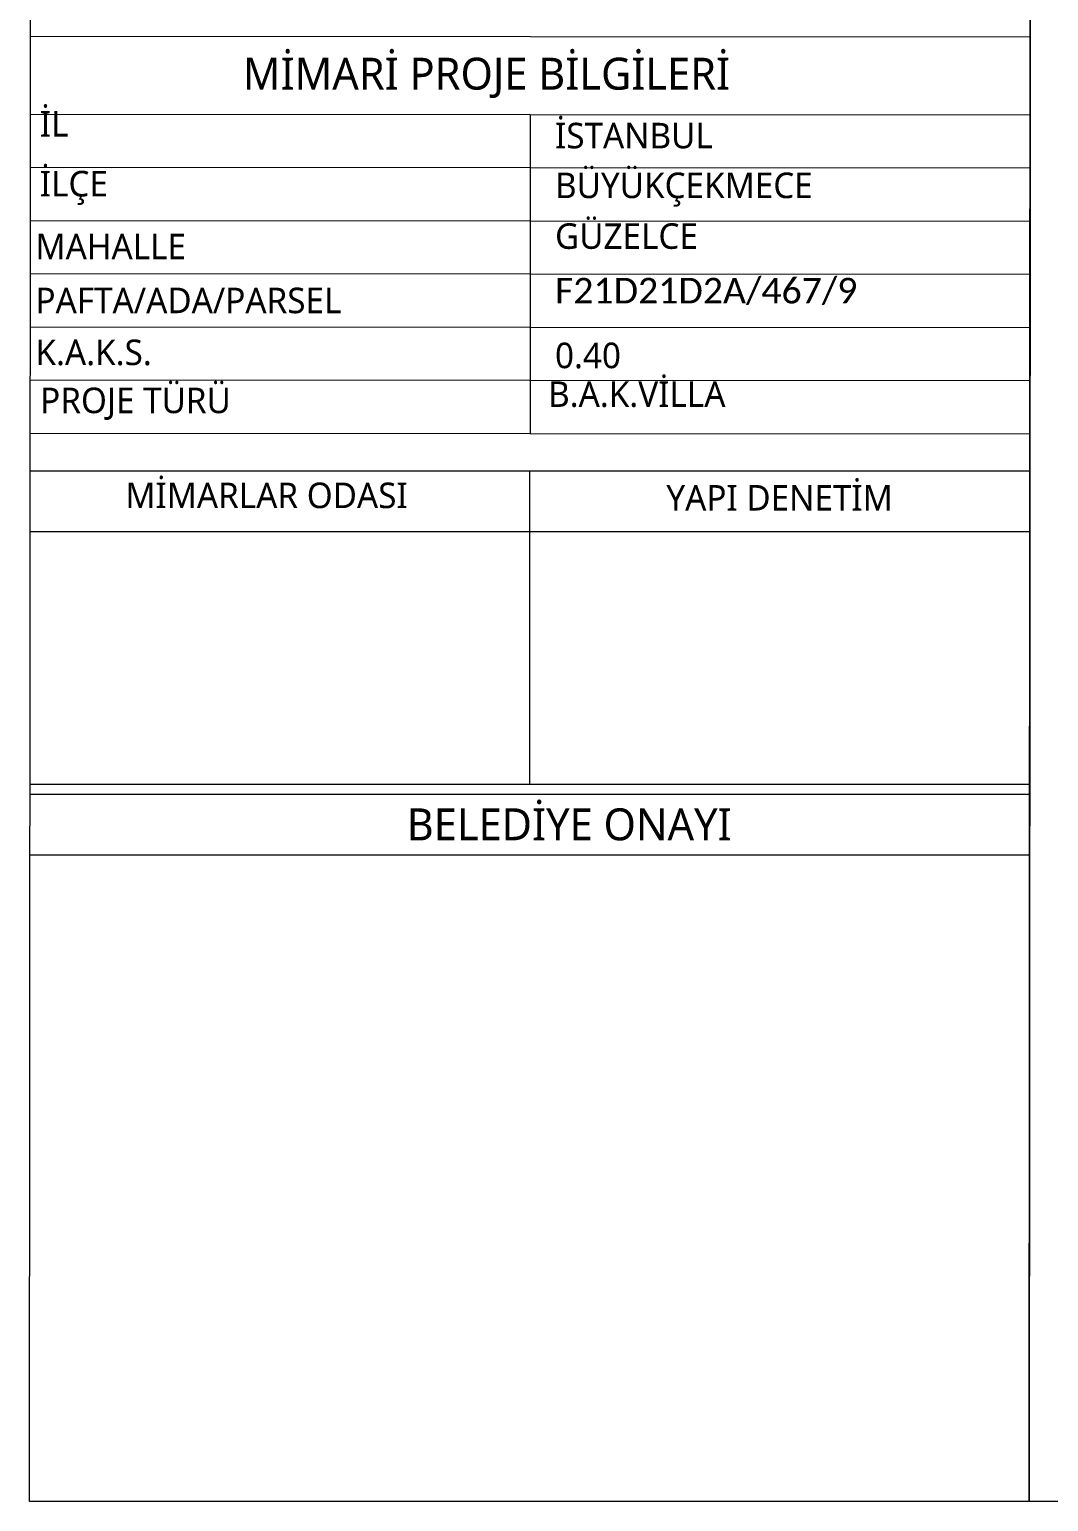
# Model space of a CAD drawing. Header units: millimetres. Extents: x 14753 to 45183, y 5640 to 19518.
# Drawn here: x 14753 to 15712, y 5640 to 7024 of the extents above; entities that cross this region are included whole.
import ezdxf

# ---------------------------------------------------------------- set-up
doc = ezdxf.new("R2010")
doc.units = ezdxf.units.MM
doc.layers.add('CERCEVE', color=66, linetype='Continuous', lineweight=0)
doc.layers.add('YAzı', color=7, linetype='Continuous')
doc.styles.get("Standard").update_dxf_attribs({"font": 'arial.ttf'})

msp = doc.modelspace()

# ---------------------------------------------------------------- linework, layer by layer
at = {"layer": 'CERCEVE'}
for p, q in [((14754.5, 7018.1), (15695, 7017.5, 574.2)), ((14754.3, 6944.9), (15694.8, 6944.3, 574.2)), ((15224.5, 6944.6, 287.1), (15224.3, 6644.6, 287.1)), ((14754.2, 6894.9), (15694.7, 6894.3, 574.2)), ((14754.2, 6844.9), (15694.7, 6844.3, 574.2)), ((14754.2, 6794.9), (15694.7, 6794.3, 574.2)), ((14754.2, 6744.9), (15694.6, 6744.3, 574.2)), ((14754.1, 6694.9), (15694.6, 6694.3, 574.2)), ((14754.1, 6644.9), (15694.6, 6644.3, 574.2)), ((14753.8, 6609.4), (15694.3, 6609.4)), ((15224, 6314.9), (15224, 6609.4)), ((14753.8, 6552.4), (15694.3, 6552.4)), ((14753.8, 6314.9), (15694.3, 6314.9)), ((14753.8, 6305.4), (15694.3, 6305.4)), ((14753.8, 6248.4), (15694.3, 6248.4))]:
    msp.add_line(p, q, dxfattribs=at)
msp.add_lwpolyline([(15693.9, 5640.5), (15696.3, 9530.5), (17976.9, 9530.5), (17976.9, 5640.5), (15693.9, 5640.5)], dxfattribs=at)
msp.add_lwpolyline([(14753.4, 5640.4), (14754.9, 7757.4), (15695.4, 7757.5), (15693.9, 5640.5)], close=True, dxfattribs=at)

# ---------------------------------------------------------------- texts
at = {"layer": 'YAzı', "attachment_point": 1}
for s, width, gutter_width, insert, char_height in [('\\pi132.726;{\\fSegoe UI|b0|i0|c162|p34;MİMARİ PROJE BİLGİLERİ}', 1092.318, 18.8, (14821.4, 6997.9), 30), ('\\pi106.1808;{\\fSegoe UI|b0|i0|c162|p34;İL}', 940.5, 18.8, (14656.9, 6947.7), 24), ('\\pi106.1808;{\\fSegoe UI|b0|i0|c162|p34;İSTANBUL}', 940.5, 18.8, (15141.6, 6936.7, 287.1), 24), ('\\pi106.1808;{\\fSegoe UI|b0|i0|c162|p34;İLÇE}', 940.5, 18.8, (14656.9, 6891.5), 24), ('\\pi106.1808;{\\fSegoe UI|b0|i0|c162|p34;BÜYÜKÇEKMECE}', 940.5, 18.8, (15141.6, 6889.9, 287.1), 24), ('\\pi106.1808;{\\fSegoe UI|b0|i0|c162|p34;GÜZELCE}', 940.5, 18.8, (15141.6, 6842.2, 287.1), 24), ('\\pi106.1808;{\\fSegoe UI|b0|i0|c162|p34;MAHALLE}', 940.5, 18.8, (14652.9, 6832.4), 24), ('\\pi106.1808;{\\fCalibri|b0|i0|c0|p34;F21D21D2A\\fCalibri|b0|i0|c162|p34;/467/9}', 940.5, 18.8, (15141.6, 6790.9, 287.1), 24), ('\\pi106.1808;{\\fSegoe UI|b0|i0|c162|p34;PAFTA/ADA/PARSEL}', 940.5, 18.8, (14652.9, 6781.7), 24), ('\\pi106.1808;{\\fSegoe UI|b0|i0|c162|p34;K.A.K.S.}', 940.5, 18.8, (14652.9, 6732.9), 24), ('\\pi106.1808;{\\fSegoe UI|b0|i0|c162|p34;0.40}', 940.5, 18.8, (15141.6, 6730, 287.1), 24), ('\\pi-72,l202.1808,t202.1808;{\\fSegoe UI|b0|i0|c162|p34;B.A.K.VİLLA}', 940.5, 18.8, (15111.1, 6693.6, 287.1), 24), ('{\\fSegoe UI|b0|i0|c162|p34;PROJE TÜRÜ}', 940.5, 18.8, (14763.5, 6687.7), 24), ('{\\fSegoe UI|b0|i0|c162|p34;MİMARLAR ODASI }', 491.208, 10, (14843.6, 6598.4), 24), ('{\\fSegoe UI|b0|i0|c162|p34;YAPI DENETİM }', 614.01, 12.5, (15352.5, 6596.1), 24), ('{\\fSegoe UI|b0|i0|c162|p34;BELEDİYE ONAYI}', 614.01, 12.5, (15108.3, 6292.1), 30)]:
    msp.add_mtext_dynamic_manual_height_columns(s, width=width, gutter_width=gutter_width, heights=[0], dxfattribs=dict(at, insert=insert, char_height=char_height))

doc.saveas('drawing.dxf')
